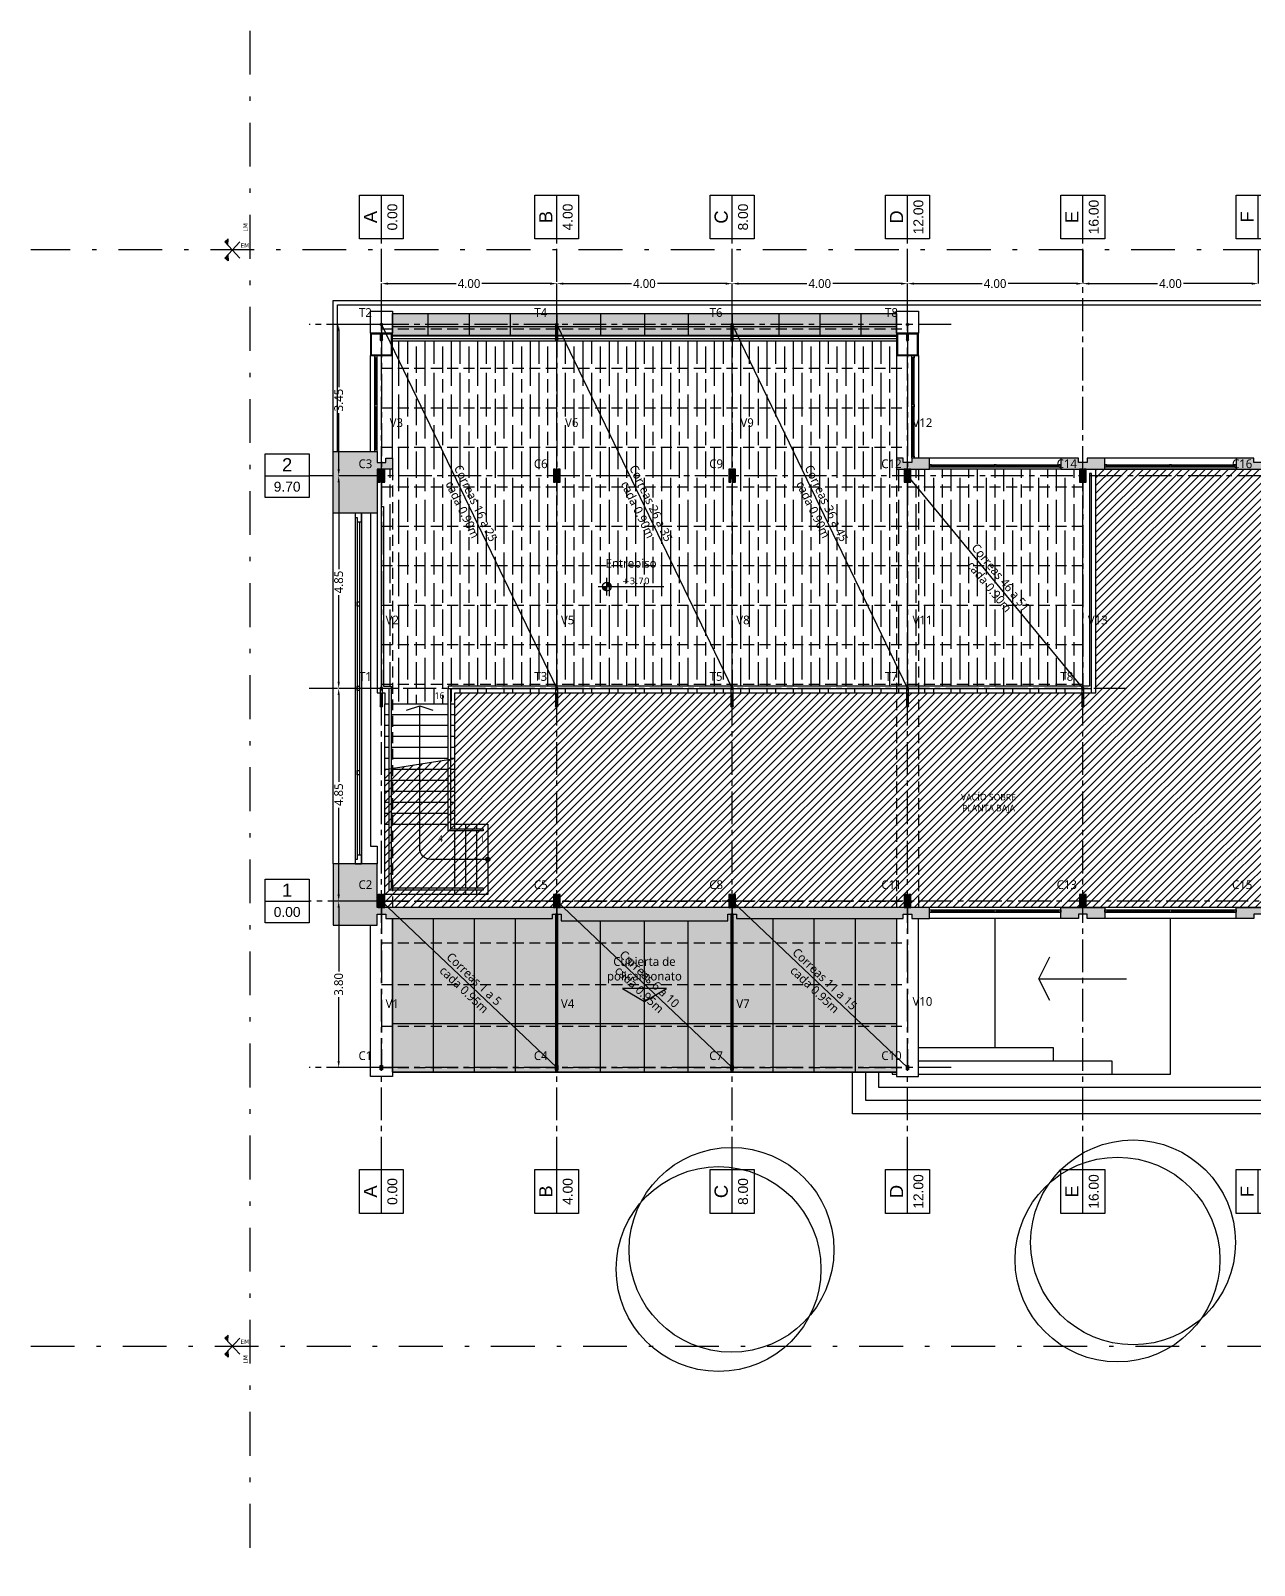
# Model space of a CAD drawing. Header units: inches. Extents: x -5 to 57, y -105 to 48.
# Drawn here: x -5 to 22.91, y -55 to -20 of the extents above; entities that cross this region are included whole.
import ezdxf

# ---------------------------------------------------------------- set-up
doc = ezdxf.new("R2010")
doc.units = ezdxf.units.IN
doc.header["$MEASUREMENT"] = 0
for name, pattern in [('CENTER2', [1.125, 0.75, -0.125, 0.125, -0.125]), ('CONTINUA', [0]), ('DASHDOT', [25.4, 12.7, -6.35, 0, -6.35]), ('DASHDOTX2', [2, 1, -0.5, 0, -0.5]), ('DASHED2', [0.375, 0.25, -0.125]), ('DIVIDEX2', [63.5, 25.4, -12.7, 0, -12.7, 0, -12.7])]:
    doc.linetypes.add(name, pattern=pattern)
doc.layers.get('Defpoints').update_dxf_attribs({"color": 140})
for name, color, linetype in [('AL-aberturas', 2, 'Continuous'), ('AL-Mamp', 3, 'Continuous'), ('AL-Pavimentos', 1, 'Continuous'), ('Al-Proyecciones', 1, 'DASHED2'), ('DIM-Cotas100', 2, 'Continuous'), ('DIM-Estructura', 2, 'Continuous'), ('EJES-Estructura', 3, 'CENTER2'), ('EJES-Terreno', 2, 'DIVIDEX2'), ('ES-Columna', 4, 'CONTINUA'), ('ES-CorreaViga', 240, 'Continuous'), ('ES-Primaria', 3, 'CENTER2'), ('ES-Secundaria', 1, 'DASHED2'), ('ES-Tensor', 4, 'Continuous'), ('HTC-Estructura', 250, 'CONTINUA'), ('HTC-Plantas', 8, 'Continuous'), ('HTC-Vidrios', 254, 'Continuous'), ('TXT-Estructura', 4, 'DASHDOT'), ('TXT-Locales', 1, 'Continuous')]:
    doc.layers.add(name, color=color, linetype=linetype)
doc.layers.add('HTC-Humedo', color=254, linetype='Continuous', lineweight=9)
doc.layers.add('HTC-Mamposterías', color=253, linetype='Continuous', lineweight=9)
doc.styles.add('2.0 RobotoLight', font='Roboto-Light.ttf', dxfattribs={"height": 0.2})
doc.styles.add('ARIAL', font='Roboto-Light.ttf', dxfattribs={"height": 0.03})
doc.styles.get("Standard").update_dxf_attribs({"font": 'arial.ttf'})
doc.dimstyles.new('Estructura', dxfattribs={"dimtxt": 0.2, "dimasz": 0.15, "dimexe": 0, "dimexo": 0, "dimgap": 0.04, "dimtad": 0, "dimrnd": 0.001, "dimzin": 0, "dimdsep": 46, "dimtxsty": '2.0 RobotoLight', "dimcen": 0.09, "dimclre": 8, "dimadec": 0, "dimazin": 0, "dimtfac": 1, "dimtix": 1, "dimtmove": 2, "dimatfit": 3, "dimfxl": 1, "dimtolj": 1, "dimtzin": 0, "dimarcsym": 0})

# ---------------------------------------------------------------- blocks, each defined once
blk = doc.blocks.new('columna')
at = {"layer": 'HTC-Estructura'}
h = blk.add_hatch(color=256, dxfattribs=at)
h.dxf.hatch_style = 1
h.paths.add_polyline_path([(0.1, 0), (0.15, 0), (0.15, 0.3), (0.1, 0.3)])
h.paths.add_polyline_path([(0, 0), (0.05, 0), (0.05, 0.3), (0, 0.3)])
for points in [[(0, 0), (0.05, 0), (0.05, 0.3), (0, 0.3)], [(0.1, 0), (0.15, 0), (0.15, 0.3), (0.1, 0.3)]]:
    blk.add_lwpolyline(points, close=True)
blk = doc.blocks.new('casilleros')
at = {"color": 4, "linetype": 'Continuous', "ltscale": 0.7}
blk.add_line((-0.5, 0), (0.5, 0), dxfattribs=at)
blk.add_lwpolyline([(0.5, -0.5), (-0.5, -0.5), (-0.5, 0.5), (0.5, 0.5)], close=True, dxfattribs=at)
blk = doc.blocks.new('eje')
h = blk.add_hatch(color=256)
h.dxf.hatch_style = 1
h.paths.add_polyline_path([(-277.836, -131.917), (-277.829, -132.058), (-277.762, -131.984)])
h = blk.add_hatch(color=256)
h.dxf.hatch_style = 1
h.paths.add_polyline_path([(-277.762, -132.353), (-277.829, -132.279), (-277.836, -132.42)])
at = {"linetype": 'CONTINUA'}
for points in [[(-277.829, -132.058), (-277.836, -131.917), (-277.762, -131.984), (-278.1, -132.353)], [(-277.829, -132.279), (-277.836, -132.42), (-277.762, -132.353), (-278.1, -131.984)]]:
    blk.add_lwpolyline(points, dxfattribs=at)
blk = doc.blocks.new('VentanalesLateral')
at = {"color": 9, "lineweight": -3}
for p, q in [((0, 0), (3, 0)), ((0, -0.05), (3, -0.05))]:
    blk.add_line(p, q, dxfattribs=at)
at = {"color": 0, "lineweight": -3}
for p, q in [((0.05, -0.025), (1.475, -0.025)), ((1.525, -0.025), (2.95, -0.025))]:
    blk.add_line(p, q, dxfattribs=at)
for points in [[(0, 0), (0.05, 0), (0.05, -0.05), (0, -0.05)], [(2.95, 0), (3, 0), (3, -0.05), (2.95, -0.05)], [(1.475, 0), (1.525, 0), (1.525, -0.05), (1.475, -0.05)]]:
    blk.add_lwpolyline(points, close=True, dxfattribs=at)
blk = doc.blocks.new('Ventana01')
at = {"color": 9, "lineweight": -3}
for p, q in [((-0.05, -2.34), (-0.05, 0)), ((0, -2.34), (0, 0))]:
    blk.add_line(p, q, dxfattribs=at)
at = {"color": 0, "lineweight": -3}
for p, q in [((-0.025, -1.115), (-0.025, -0.05)), ((-0.025, -2.29), (-0.025, -1.165))]:
    blk.add_line(p, q, dxfattribs=at)
for points in [[(-0.05, -0.05), (-0.05, 0), (0, 0), (0, -0.05)], [(-0.05, -1.165), (-0.05, -1.115), (0, -1.115), (0, -1.165)], [(-0.05, -2.34), (-0.05, -2.29), (0, -2.29), (0, -2.34)]]:
    blk.add_lwpolyline(points, close=True, dxfattribs=at)
blk = doc.blocks.new('Ventana02')
at = {"color": 9, "lineweight": -3}
for p, q in [((-0.05, 0), (-0.05, 2.19)), ((0, 0), (0, 2.19))]:
    blk.add_line(p, q, dxfattribs=at)
at = {"color": 0, "lineweight": -3}
for p, q in [((-0.025, 1.075), (-0.025, 2.14)), ((-0.025, 0.05), (-0.025, 1.025))]:
    blk.add_line(p, q, dxfattribs=at)
for points in [[(0, 2.14), (0, 2.19), (-0.05, 2.19), (-0.05, 2.14)], [(0, 1.025), (0, 1.075), (-0.05, 1.075), (-0.05, 1.025)], [(0, 0), (0, 0.05), (-0.05, 0.05), (-0.05, 0)]]:
    blk.add_lwpolyline(points, close=True, dxfattribs=at)
blk = doc.blocks.new('VentanaExtremos')
at = {"layer": 'AL-aberturas', "color": 8}
for p, q in [((-0.15, 8), (-0.15, 0)), ((-0.05, 7.8), (-0.05, 0.2)), ((0, 8), (0, 0))]:
    blk.add_line(p, q, dxfattribs=at)
at = {"layer": 'AL-aberturas', "lineweight": -3}
blk.add_line((-0.1, 7.8), (-0.1, 0.1), dxfattribs=at)
for points in [[(-0.15, 7.9), (-0.1, 7.9), (-0.1, 7.8), (0, 7.8), (0, 8), (-0.15, 8)], [(-0.1, 5.975), (-0.05, 5.975), (-0.05, 5.875), (-0.1, 5.875)], [(-0.1, 4.05), (-0.05, 4.05), (-0.05, 3.95), (-0.1, 3.95)], [(-0.1, 2.125), (-0.05, 2.125), (-0.05, 2.025), (-0.1, 2.025)]]:
    blk.add_lwpolyline(points, close=True, dxfattribs=at)
at = {"layer": 'AL-aberturas'}
blk.add_lwpolyline([(0, 0.2), (-0.1, 0.2), (-0.1, 0.1), (-0.15, 0.1), (-0.15, 0), (0, 0), (0, 0.2)], dxfattribs=at)
blk = doc.blocks.new('NivelPlanta')
at = {"lineweight": -3}
h = blk.add_hatch(color=256, dxfattribs=at)
h.dxf.hatch_style = 1
h.paths.add_polyline_path([(-0.1, 0, 0.414214), (0, -0.1), (0, 0)])
h.paths.add_polyline_path([(0, 0.1), (0, 0), (0.1, 0, 0.414214)])
for p, q in [((-0.2, 0), (1.3, 0)), ((0, -0.2), (0, 0.2))]:
    blk.add_line(p, q, dxfattribs=at)
blk.add_circle((0, 0), 0.1, dxfattribs=at)
blk = doc.blocks.new('*D58')
at = {"layer": 'Defpoints', "color": 0, "lineweight": -3, "transparency": 16777216}
for p in [(3, -26.7), (2.026, -30.15), (3, -30.15)]:
    blk.add_point(p, dxfattribs=at)
at = {"layer": 'DIM-Estructura', "color": 8, "lineweight": -2, "transparency": 16777216}
for p, q in [((3, -26.7), (2.026, -26.7)), ((3, -30.15), (2.026, -30.15))]:
    blk.add_line(p, q, dxfattribs=at)
at = {"layer": 'DIM-Estructura', "color": 0, "lineweight": -2, "transparency": 16777216}
for p, q in [((2.026, -26.85), (2.026, -28.13)), ((2.026, -30), (2.026, -28.72))]:
    blk.add_line(p, q, dxfattribs=at)
at = {"layer": 'DIM-Estructura', "color": 0, "lineweight": -3, "transparency": 16777216}
for points in [[(2.001, -26.85), (2.051, -26.85), (2.026, -26.7)], [(2.001, -30), (2.051, -30), (2.026, -30.15)]]:
    blk.add_solid(points, dxfattribs=at)
at = {"layer": 'DIM-Estructura', "color": 0, "lineweight": -3, "transparency": 16777216, "insert": (2.026, -28.425), "char_height": 0.2, "attachment_point": 5, "rotation": 90, "style": '2.0 RobotoLight'}
blk.add_mtext('\\A1;3.45', dxfattribs=at)
blk = doc.blocks.new('*D59')
at = {"layer": 'Defpoints', "color": 0, "lineweight": -3, "transparency": 16777216}
for p in [(3, -30.15), (2.026, -35), (3, -35)]:
    blk.add_point(p, dxfattribs=at)
at = {"layer": 'DIM-Estructura', "color": 8, "lineweight": -2, "transparency": 16777216}
for p, q in [((3, -30.15), (2.026, -30.15)), ((3, -35), (2.026, -35))]:
    blk.add_line(p, q, dxfattribs=at)
at = {"layer": 'DIM-Estructura', "color": 0, "lineweight": -2, "transparency": 16777216}
for p, q in [((2.026, -30.3), (2.026, -32.278)), ((2.026, -34.85), (2.026, -32.872))]:
    blk.add_line(p, q, dxfattribs=at)
at = {"layer": 'DIM-Estructura', "color": 0, "lineweight": -3, "transparency": 16777216}
for points in [[(2.001, -30.3), (2.051, -30.3), (2.026, -30.15)], [(2.001, -34.85), (2.051, -34.85), (2.026, -35)]]:
    blk.add_solid(points, dxfattribs=at)
at = {"layer": 'DIM-Estructura', "color": 0, "lineweight": -3, "transparency": 16777216, "insert": (2.026, -32.575), "char_height": 0.2, "attachment_point": 5, "rotation": 90, "style": '2.0 RobotoLight'}
blk.add_mtext('\\A1;4.85', dxfattribs=at)
blk = doc.blocks.new('*D60')
at = {"layer": 'Defpoints', "color": 0, "lineweight": -3, "transparency": 16777216}
for p in [(3, -35), (2.026, -39.85), (3, -39.85)]:
    blk.add_point(p, dxfattribs=at)
at = {"layer": 'DIM-Estructura', "color": 8, "lineweight": -2, "transparency": 16777216}
for p, q in [((3, -35), (2.026, -35)), ((3, -39.85), (2.026, -39.85))]:
    blk.add_line(p, q, dxfattribs=at)
at = {"layer": 'DIM-Estructura', "color": 0, "lineweight": -2, "transparency": 16777216}
for p, q in [((2.026, -35.15), (2.026, -37.128)), ((2.026, -39.7), (2.026, -37.722))]:
    blk.add_line(p, q, dxfattribs=at)
at = {"layer": 'DIM-Estructura', "color": 0, "lineweight": -3, "transparency": 16777216}
for points in [[(2.001, -35.15), (2.051, -35.15), (2.026, -35)], [(2.001, -39.7), (2.051, -39.7), (2.026, -39.85)]]:
    blk.add_solid(points, dxfattribs=at)
at = {"layer": 'DIM-Estructura', "color": 0, "lineweight": -3, "transparency": 16777216, "insert": (2.026, -37.425), "char_height": 0.2, "attachment_point": 5, "rotation": 90, "style": '2.0 RobotoLight'}
blk.add_mtext('\\A1;4.85', dxfattribs=at)
blk = doc.blocks.new('*D61')
at = {"layer": 'Defpoints', "color": 0, "lineweight": -3, "transparency": 16777216}
for p in [(3, -39.85), (2.026, -43.65), (3, -43.65)]:
    blk.add_point(p, dxfattribs=at)
at = {"layer": 'DIM-Estructura', "color": 8, "lineweight": -2, "transparency": 16777216}
for p, q in [((3, -39.85), (2.026, -39.85)), ((3, -43.65), (2.026, -43.65))]:
    blk.add_line(p, q, dxfattribs=at)
at = {"layer": 'DIM-Estructura', "color": 0, "lineweight": -2, "transparency": 16777216}
for p, q in [((2.026, -40), (2.026, -41.458)), ((2.026, -43.5), (2.026, -42.042))]:
    blk.add_line(p, q, dxfattribs=at)
at = {"layer": 'DIM-Estructura', "color": 0, "lineweight": -3, "transparency": 16777216}
for points in [[(2.001, -40), (2.051, -40), (2.026, -39.85)], [(2.001, -43.5), (2.051, -43.5), (2.026, -43.65)]]:
    blk.add_solid(points, dxfattribs=at)
at = {"layer": 'DIM-Estructura', "color": 0, "lineweight": -3, "transparency": 16777216, "insert": (2.026, -41.75), "char_height": 0.2, "attachment_point": 5, "rotation": 90, "style": '2.0 RobotoLight'}
blk.add_mtext('\\A1;3.80', dxfattribs=at)
blk = doc.blocks.new('*D62')
at = {"layer": 'Defpoints', "color": 0, "lineweight": -3, "transparency": 16777216}
for p in [(7, -25.769), (3, -26.7), (7, -26.7)]:
    blk.add_point(p, dxfattribs=at)
at = {"layer": 'DIM-Estructura', "color": 8, "lineweight": -2, "transparency": 16777216}
for p, q in [((3, -26.7), (3, -25.769)), ((7, -26.7), (7, -25.769))]:
    blk.add_line(p, q, dxfattribs=at)
at = {"layer": 'DIM-Estructura', "color": 0, "lineweight": -2, "transparency": 16777216}
for p, q in [((3.15, -25.769), (4.705, -25.769)), ((6.85, -25.769), (5.295, -25.769))]:
    blk.add_line(p, q, dxfattribs=at)
at = {"layer": 'DIM-Estructura', "color": 0, "lineweight": -3, "transparency": 16777216}
for points in [[(3.15, -25.744), (3.15, -25.794), (3, -25.769)], [(6.85, -25.744), (6.85, -25.794), (7, -25.769)]]:
    blk.add_solid(points, dxfattribs=at)
at = {"layer": 'DIM-Estructura', "color": 0, "lineweight": -3, "transparency": 16777216, "insert": (5, -25.769), "char_height": 0.2, "attachment_point": 5, "style": '2.0 RobotoLight'}
blk.add_mtext('\\A1;4.00', dxfattribs=at)
blk = doc.blocks.new('*D63')
at = {"layer": 'Defpoints', "color": 0, "lineweight": -3, "transparency": 16777216}
for p in [(11, -25.769), (7, -26.7), (11, -26.7)]:
    blk.add_point(p, dxfattribs=at)
at = {"layer": 'DIM-Estructura', "color": 8, "lineweight": -2, "transparency": 16777216}
for p, q in [((7, -26.7), (7, -25.769)), ((11, -26.7), (11, -25.769))]:
    blk.add_line(p, q, dxfattribs=at)
at = {"layer": 'DIM-Estructura', "color": 0, "lineweight": -2, "transparency": 16777216}
for p, q in [((7.15, -25.769), (8.705, -25.769)), ((10.85, -25.769), (9.295, -25.769))]:
    blk.add_line(p, q, dxfattribs=at)
at = {"layer": 'DIM-Estructura', "color": 0, "lineweight": -3, "transparency": 16777216}
for points in [[(7.15, -25.744), (7.15, -25.794), (7, -25.769)], [(10.85, -25.744), (10.85, -25.794), (11, -25.769)]]:
    blk.add_solid(points, dxfattribs=at)
at = {"layer": 'DIM-Estructura', "color": 0, "lineweight": -3, "transparency": 16777216, "insert": (9, -25.769), "char_height": 0.2, "attachment_point": 5, "style": '2.0 RobotoLight'}
blk.add_mtext('\\A1;4.00', dxfattribs=at)
blk = doc.blocks.new('*D64')
at = {"layer": 'Defpoints', "color": 0, "lineweight": -3, "transparency": 16777216}
for p in [(15, -25.769), (11, -26.7), (15, -26.7)]:
    blk.add_point(p, dxfattribs=at)
at = {"layer": 'DIM-Estructura', "color": 8, "lineweight": -2, "transparency": 16777216}
for p, q in [((11, -26.7), (11, -25.769)), ((15, -26.7), (15, -25.769))]:
    blk.add_line(p, q, dxfattribs=at)
at = {"layer": 'DIM-Estructura', "color": 0, "lineweight": -2, "transparency": 16777216}
for p, q in [((11.15, -25.769), (12.705, -25.769)), ((14.85, -25.769), (13.295, -25.769))]:
    blk.add_line(p, q, dxfattribs=at)
at = {"layer": 'DIM-Estructura', "color": 0, "lineweight": -3, "transparency": 16777216}
for points in [[(11.15, -25.744), (11.15, -25.794), (11, -25.769)], [(14.85, -25.744), (14.85, -25.794), (15, -25.769)]]:
    blk.add_solid(points, dxfattribs=at)
at = {"layer": 'DIM-Estructura', "color": 0, "lineweight": -3, "transparency": 16777216, "insert": (13, -25.769), "char_height": 0.2, "attachment_point": 5, "style": '2.0 RobotoLight'}
blk.add_mtext('\\A1;4.00', dxfattribs=at)
blk = doc.blocks.new('*D65')
at = {"layer": 'Defpoints', "color": 0, "lineweight": -3, "transparency": 16777216}
for p in [(19, -25), (19, -25.769), (15, -26.7)]:
    blk.add_point(p, dxfattribs=at)
at = {"layer": 'DIM-Estructura', "color": 8, "lineweight": -2, "transparency": 16777216}
for p, q in [((19, -25), (19, -25.769)), ((15, -26.7), (15, -25.769))]:
    blk.add_line(p, q, dxfattribs=at)
at = {"layer": 'DIM-Estructura', "color": 0, "lineweight": -2, "transparency": 16777216}
for p, q in [((15.15, -25.769), (16.705, -25.769)), ((18.85, -25.769), (17.295, -25.769))]:
    blk.add_line(p, q, dxfattribs=at)
at = {"layer": 'DIM-Estructura', "color": 0, "lineweight": -3, "transparency": 16777216}
for points in [[(15.15, -25.744), (15.15, -25.794), (15, -25.769)], [(18.85, -25.744), (18.85, -25.794), (19, -25.769)]]:
    blk.add_solid(points, dxfattribs=at)
at = {"layer": 'DIM-Estructura', "color": 0, "lineweight": -3, "transparency": 16777216, "insert": (17, -25.769), "char_height": 0.2, "attachment_point": 5, "style": '2.0 RobotoLight'}
blk.add_mtext('\\A1;4.00', dxfattribs=at)
blk = doc.blocks.new('*D66')
at = {"layer": 'Defpoints', "color": 0, "lineweight": -3, "transparency": 16777216}
for p in [(19, -25), (23, -25), (23, -25.769)]:
    blk.add_point(p, dxfattribs=at)
at = {"layer": 'DIM-Estructura', "color": 8, "lineweight": -2, "transparency": 16777216}
for p, q in [((19, -25), (19, -25.769)), ((23, -25), (23, -25.769))]:
    blk.add_line(p, q, dxfattribs=at)
at = {"layer": 'DIM-Estructura', "color": 0, "lineweight": -2, "transparency": 16777216}
for p, q in [((19.15, -25.769), (20.705, -25.769)), ((22.85, -25.769), (21.295, -25.769))]:
    blk.add_line(p, q, dxfattribs=at)
at = {"layer": 'DIM-Estructura', "color": 0, "lineweight": -3, "transparency": 16777216}
for points in [[(19.15, -25.744), (19.15, -25.794), (19, -25.769)], [(22.85, -25.744), (22.85, -25.794), (23, -25.769)]]:
    blk.add_solid(points, dxfattribs=at)
at = {"layer": 'DIM-Estructura', "color": 0, "lineweight": -3, "transparency": 16777216, "insert": (21, -25.769), "char_height": 0.2, "attachment_point": 5, "style": '2.0 RobotoLight'}
blk.add_mtext('\\A1;4.00', dxfattribs=at)

msp = doc.modelspace()

# ---------------------------------------------------------------- hatches: boundary and pattern name
at = {"layer": 'AL-Pavimentos'}
h = msp.add_hatch(color=256, dxfattribs=at)
h.dxf.hatch_style = 1
edge = h.paths.add_edge_path()
edge.add_arc((5.425, -38.9), 0.05, 0, 360)
at = {"layer": 'Al-Proyecciones', "lineweight": -3}
h = msp.add_hatch(dxfattribs=at)
h.set_pattern_fill('LINE', color=9, angle=45)
h.paths.add_polyline_path([(15.025, -35.1), (15.025, -35.4, -1), (14.975, -35.4), (14.975, -35.1), (11.025, -35.1), (11.025, -35.4, -1), (10.975, -35.4), (10.975, -35.1), (7.025, -35.1), (7.025, -35.4, -1), (6.975, -35.4), (6.975, -35.1), (4.675, -35.1), (4.675, -36.6), (3.075, -36.85), (3.075, -39.7), (2.9, -39.7), (2.9, -40), (27.2, -40), (27.2, -30), (19.3, -30), (19.3, -35.1), (19.025, -35.1), (19.025, -35.4, -1), (18.975, -35.4), (18.975, -35.1)])
h.paths.add_polyline_path([(10.975, -35.4, -1), (11.025, -35.4, -1)], flags=17)
at = {"layer": 'HTC-Humedo', "lineweight": -3}
h = msp.add_hatch(dxfattribs=at)
h.set_pattern_fill('GOST_WOOD', color=256, scale=0.1)
h.set_pattern_definition([(90, (0, 0), (0.6, -4e-17), [1, -0.2]), (90, (0.2, -0.2), (0.6, -4e-17), [0.6, -0.15, 0.3, -0.15]), (90, (0.4, -0.5), (0.6, -4e-17), [1, -0.2])])
h.paths.add_polyline_path([(14.925, -30.3), (14.925, -30), (14.75, -30), (14.75, -29.75), (14.75, -27.41), (14.75, -27.07), (3.25, -27.07), (3.25, -27.41), (3.25, -29.75), (3.25, -30), (3.075, -30), (3.075, -30.3), (3.025, -30.3), (3.025, -30), (2.975, -30), (2.975, -30.3), (2.925, -30.3), (2.925, -30), (2.9, -30), (2.9, -31), (2.9, -35.1), (2.975, -35.1), (2.975, -35.075, -1), (3.025, -35.075), (3.025, -35.1), (3.075, -35.1), (3.075, -35.35), (3.175, -35.35), (3.175, -35), (3, -35), (3, -30.85), (3.05, -30.85), (3.05, -34.95), (3.225, -34.95), (3.225, -35.35), (4.525, -35.35), (4.525, -35), (4.525, -34.95), (19.15, -34.95), (19.15, -30.1), (19.2, -30.1), (19.2, -35), (4.575, -35), (4.575, -35.35), (4.675, -35.35), (4.675, -35.1), (6.975, -35.1), (6.975, -35.075, -1), (7.025, -35.075), (7.025, -35.1), (10.975, -35.1), (10.975, -35.075, -1), (11.025, -35.075), (11.025, -35.1), (14.975, -35.1), (14.975, -35.075, -1), (15.025, -35.075), (15.025, -35.1), (18.975, -35.1), (18.975, -35.075, -1), (19.025, -35.075), (19.025, -35.1), (19.3, -35.1), (19.3, -30), (19.075, -30), (19.075, -30.3), (19.025, -30.3), (19.025, -30), (18.975, -30), (18.975, -30.3), (18.925, -30.3), (18.925, -30), (18.5, -30), (15.5, -30), (15.075, -30), (15.075, -30.3), (15.025, -30.3), (15.025, -30), (14.975, -30), (14.975, -30.3)])
h.paths.add_polyline_path([(11.075, -30.3), (11.025, -30.3), (11.025, -30), (11.075, -30)], flags=16)
h.paths.add_polyline_path([(7.075, -30.3), (7.025, -30.3), (7.025, -30), (7.075, -30)], flags=16)
at = {"layer": 'HTC-Mamposterías', "lineweight": -3}
h = msp.add_hatch(color=256, dxfattribs=at)
h.dxf.hatch_style = 1
h.paths.add_polyline_path([(15.5, -30), (15.5, -29.75), (15.1, -29.75), (15.1, -29.85), (14.9, -29.85), (14.9, -29.75), (14.75, -29.75), (14.75, -30)])
h.paths.add_polyline_path([(19.5, -30), (19.5, -29.75), (19.1, -29.75), (19.1, -29.85), (18.9, -29.85), (18.9, -29.75), (18.5, -29.75), (18.5, -30)])
h.paths.add_polyline_path([(23.5, -30), (23.5, -29.75), (23.1, -29.75), (23.1, -29.85), (22.9, -29.85), (22.9, -29.75), (22.5, -29.75), (22.5, -30)])
h.paths.add_polyline_path([(28.2, -29.6), (27.2, -29.6), (27.2, -29.85), (26.9, -29.85), (26.9, -29.75), (26.5, -29.75), (26.5, -30), (27.2, -30), (27.2, -31), (28.2, -31)])
h.paths.add_polyline_path([(2.9, -29.85), (3.1, -29.85), (3.1, -29.75), (3.25, -29.75), (3.25, -30), (2.9, -30), (2.9, -31), (1.9, -31), (1.9, -29.6), (2.9, -29.6)])
h.paths.add_polyline_path([(15.5, -40.25), (15.5, -40), (2.9, -40), (2.9, -39), (1.9, -39), (1.9, -40.4), (2.9, -40.4), (2.9, -40.15), (3.1, -40.15), (3.1, -40.25), (6.9, -40.25), (6.9, -40.15), (7.1, -40.15), (7.1, -40.3), (10.9, -40.3), (10.9, -40.15), (11.1, -40.15), (11.1, -40.25), (14.9, -40.25), (14.9, -40.15), (15.1, -40.15), (15.1, -40.25)])
h.paths.add_polyline_path([(19.5, -40), (19.5, -40.25), (19.1, -40.25), (19.1, -40.15), (18.9, -40.15), (18.9, -40.25), (18.5, -40.25), (18.5, -40)])
h.paths.add_polyline_path([(23.5, -40), (23.5, -40.25), (23.1, -40.25), (23.1, -40.15), (22.9, -40.15), (22.9, -40.25), (22.5, -40.25), (22.5, -40)])
h.paths.add_polyline_path([(28.2, -40.4), (27.2, -40.4), (27.2, -40.15), (26.9, -40.15), (26.9, -40.25), (26.5, -40.25), (26.5, -40), (27.2, -40), (27.2, -39), (28.2, -39)])
at = {"layer": 'HTC-Plantas', "lineweight": -3}
h = msp.add_hatch(color=256, dxfattribs=at)
h.dxf.hatch_style = 1
h.paths.add_polyline_path([(9, -42.143), (9.5, -41.843), (8.5, -41.843)])
at = {"layer": 'HTC-Vidrios', "lineweight": -3}
h = msp.add_hatch(color=256, dxfattribs=at)
h.dxf.hatch_style = 1
h.paths.add_polyline_path([(3.25, -26.45), (14.75, -26.45), (14.75, -26.95), (3.25, -26.95)])
h = msp.add_hatch(color=256, dxfattribs=at)
h.dxf.hatch_style = 1
h.paths.add_polyline_path([(3.25, -40.25), (6.9, -40.25), (6.9, -40.15), (7.1, -40.15), (7.1, -40.3), (10.9, -40.3), (10.9, -40.15), (11.1, -40.15), (11.1, -40.25), (14.75, -40.25), (14.75, -43.75), (3.25, -43.75)])

# ---------------------------------------------------------------- linework, layer by layer
at = {"layer": 'AL-aberturas'}
for points in [[(2.75, -27.41), (3.25, -27.41), (3.25, -26.9), (2.75, -26.9)], [(2.77, -27.39), (3.23, -27.39), (3.23, -26.92), (2.77, -26.92)], [(14.75, -27.41), (15.25, -27.41), (15.25, -26.9), (14.75, -26.9)], [(14.77, -27.39), (15.23, -27.39), (15.23, -26.92), (14.77, -26.92)], [(7, -26.95), (11, -26.95), (11, -26.97), (7, -26.97)]]:
    msp.add_lwpolyline(points, close=True, dxfattribs=at)
for points in [[(3.25, -26.95), (7, -26.95), (7, -26.97), (3.25, -26.97)], [(14.75, -26.95), (11, -26.95), (11, -26.97), (14.75, -26.97)]]:
    msp.add_lwpolyline(points, dxfattribs=at)
at = {"layer": 'AL-Mamp', "color": 2}
for p, q in [((18.5, -29.75), (15.5, -29.75)), ((18.5, -30), (15.5, -30)), ((22.5, -29.75), (19.5, -29.75)), ((22.5, -30), (19.5, -30)), ((1.9, -39), (1.9, -31)), ((18.5, -40), (15.5, -40)), ((22.5, -40), (19.5, -40)), ((18.5, -40.25), (15.5, -40.25)), ((22.5, -40.25), (19.5, -40.25))]:
    msp.add_line(p, q, dxfattribs=at)
at = {"layer": 'AL-Mamp', "color": 1, "lineweight": -3}
for points in [[(2.75, -26.9), (2.75, -26.4), (3.25, -26.4), (3.25, -26.9)], [(14.75, -26.9), (14.75, -26.4), (15.25, -26.4), (15.25, -26.9)]]:
    msp.add_lwpolyline(points, dxfattribs=at)
at = {"layer": 'AL-Mamp'}
for points in [[(2.9, -29.85), (3.1, -29.85), (3.1, -29.75), (3.25, -29.75), (3.25, -30), (2.9, -30), (2.9, -31), (1.9, -31), (1.9, -29.6), (2.9, -29.6)], [(15.5, -40.25), (15.5, -40), (2.9, -40), (2.9, -39), (1.9, -39), (1.9, -40.4), (2.9, -40.4), (2.9, -40.15), (3.1, -40.15), (3.1, -40.25), (6.9, -40.25), (6.9, -40.15), (7.1, -40.15), (7.1, -40.3), (10.9, -40.3), (10.9, -40.15), (11.1, -40.15), (11.1, -40.25), (14.9, -40.25), (14.9, -40.15), (15.1, -40.15), (15.1, -40.25)]]:
    msp.add_lwpolyline(points, close=True, dxfattribs=at)
for points in [[(15.5, -30), (15.5, -29.75), (15.1, -29.75), (15.1, -29.85), (14.9, -29.85), (14.9, -29.75), (14.75, -29.75), (14.75, -30), (15.5, -30)], [(19.5, -30), (19.5, -29.75), (19.1, -29.75), (19.1, -29.85), (18.9, -29.85), (18.9, -29.75), (18.5, -29.75), (18.5, -30), (19.5, -30)], [(23.5, -30), (23.5, -29.75), (23.1, -29.75), (23.1, -29.85), (22.9, -29.85), (22.9, -29.75), (22.5, -29.75), (22.5, -30), (23.5, -30)], [(19.5, -40), (19.5, -40.25), (19.1, -40.25), (19.1, -40.15), (18.9, -40.15), (18.9, -40.25), (18.5, -40.25), (18.5, -40), (19.5, -40)], [(23.5, -40), (23.5, -40.25), (23.1, -40.25), (23.1, -40.15), (22.9, -40.15), (22.9, -40.25), (22.5, -40.25), (22.5, -40), (23.5, -40)]]:
    msp.add_lwpolyline(points, dxfattribs=at)
at = {"layer": 'AL-Mamp', "color": 2}
msp.add_lwpolyline([(2.75, -31), (2.75, -38.6), (2.9, -38.6), (2.9, -39)], dxfattribs=at)
at = {"layer": 'AL-Pavimentos'}
for p, q in [((4.063, -26.45), (4.063, -26.95)), ((5, -26.45), (5, -26.95)), ((5.938, -26.45), (5.938, -26.95)), ((7, -26.45), (7, -26.95)), ((8, -26.45), (8, -26.95)), ((9, -26.45), (9, -26.95)), ((10, -26.45), (10, -26.95)), ((11, -26.45), (11, -26.95)), ((12.063, -26.45), (12.063, -26.95)), ((13, -26.45), (13, -26.95)), ((13.938, -26.45), (13.938, -26.95)), ((3.25, -27.02), (14.75, -27.02)), ((3.25, -27.07), (14.75, -27.07)), ((3.25, -29.75), (3.25, -27.41)), ((14.75, -27.41), (14.75, -29.75)), ((3.075, -38.1), (3.075, -35.35)), ((4.675, -38.2), (4.675, -35.35)), ((3.175, -35.6), (3.075, -35.6)), ((4.525, -35.6), (3.225, -35.6)), ((4.675, -35.6), (4.575, -35.6)), ((3.175, -35.85), (3.075, -35.85)), ((4.525, -35.85), (3.225, -35.85)), ((4.675, -35.85), (4.575, -35.85)), ((3.175, -36.1), (3.075, -36.1)), ((3.175, -36.35), (3.075, -36.35)), ((4.525, -36.1), (3.225, -36.1)), ((4.525, -36.35), (3.225, -36.35)), ((4.675, -36.1), (4.575, -36.1)), ((4.675, -36.35), (4.575, -36.35)), ((3.175, -36.6), (3.075, -36.6)), ((4.525, -36.6), (3.225, -36.6)), ((4.675, -36.6), (4.575, -36.6)), ((3.175, -36.85), (3.075, -36.85)), ((3.175, -37.1), (3.075, -37.1)), ((4.525, -36.85), (3.225, -36.85)), ((4.525, -37.1), (3.225, -37.1)), ((4.675, -36.85), (4.575, -36.85)), ((4.675, -37.1), (4.575, -37.1)), ((3.175, -37.35), (3.075, -37.35)), ((4.525, -37.35), (3.225, -37.35)), ((4.675, -37.35), (4.575, -37.35)), ((3.175, -37.6), (3.075, -37.6)), ((4.525, -37.6), (3.225, -37.6)), ((4.675, -37.6), (4.575, -37.6)), ((3.175, -37.85), (3.075, -37.85)), ((4.525, -37.85), (3.225, -37.85)), ((4.675, -37.85), (4.575, -37.85)), ((4.925, -38.2), (4.925, -38.1)), ((5.175, -38.2), (5.175, -38.1)), ((4.675, -39.55), (4.675, -38.25)), ((4.925, -39.55), (4.925, -38.25)), ((5.175, -39.55), (5.175, -38.25)), ((4.675, -39.7), (4.675, -39.6)), ((4.925, -39.7), (4.925, -39.6)), ((5.175, -39.7), (5.175, -39.6))]:
    msp.add_line(p, q, dxfattribs=at)
at = {"layer": 'AL-Pavimentos', "lineweight": -3}
for p, q in [((4.188, -43.75), (4.188, -40.25)), ((5.125, -43.75), (5.125, -40.25)), ((6.063, -43.75), (6.063, -40.25)), ((7, -43.75), (7, -40.15)), ((11, -43.75), (11, -40.15)), ((11.938, -43.75), (11.938, -40.25)), ((12.875, -43.75), (12.875, -40.25)), ((13.812, -43.75), (13.812, -40.25)), ((8, -43.75), (8, -40.3)), ((9, -43.75), (9, -40.3)), ((10, -43.75), (10, -40.3))]:
    msp.add_line(p, q, dxfattribs=at)
at = {"layer": 'AL-Pavimentos', "color": 9}
for p, q in [((17, -43.2), (17, -40.25)), ((21, -43.8), (21, -40.25)), ((18, -41.621), (20, -41.621)), ((17, -43.2), (15.25, -43.2))]:
    msp.add_line(p, q, dxfattribs=at)
at = {"layer": 'AL-Pavimentos', "color": 8, "lineweight": -3}
for p, q in [((3.25, -42.643), (6.975, -42.643)), ((7.025, -42.643), (10.975, -42.643)), ((11.025, -42.643), (14.75, -42.643))]:
    msp.add_line(p, q, dxfattribs=at)
at = {"layer": 'AL-Pavimentos', "color": 2}
msp.add_line((3.25, -43.75), (14.75, -43.75), dxfattribs=at)
at = {"layer": 'AL-Pavimentos', "color": 9}
for points in [[(1.9, -29.6), (1.9, -26.15), (30.3, -26.15), (30.3, -40.4)], [(2, -29.6), (2, -26.25), (30.2, -26.25), (30.2, -40.4)], [(27.2, -40.4), (35, -40.4), (35, -44.7), (13.75, -44.7), (13.75, -44.7), (13.75, -43.757)], [(18.25, -42.121), (18, -41.621), (18.25, -41.121)], [(19.667, -43.8), (19.667, -43.5), (18.333, -43.5), (18.333, -43.2), (17, -43.2)], [(18.333, -43.5), (15.25, -43.5)], [(24.333, -44.4), (14.05, -44.4), (14.05, -43.757)], [(25.667, -44.7), (25.667, -44.4), (24.333, -44.4), (24.333, -44.1), (14.35, -44.1), (14.35, -43.757)], [(14.65, -43.757), (14.65, -43.8), (14.75, -43.8)], [(15.25, -43.8), (21, -43.8)]]:
    msp.add_lwpolyline(points, dxfattribs=at)
at = {"layer": 'AL-Pavimentos'}
for points in [[(3.25, -26.45), (7, -26.45)], [(7, -26.45), (11, -26.45)], [(11, -26.45), (14.75, -26.45)], [(2.75, -29.6), (2.75, -27.41)], [(15.25, -27.41), (15.25, -29.75)], [(19.025, -35.1), (19.3, -35.1), (19.3, -30)], [(2.9, -31), (2.9, -35.1), (2.975, -35.1)], [(3.225, -35), (3, -35), (3, -30.85), (3.05, -30.85), (3.05, -34.95), (3.225, -34.95)], [(3.225, -34.95), (3.225, -39.55), (5.325, -39.55), (5.325, -39.6), (3.175, -39.6), (3.175, -35)], [(3.025, -35.1), (3.075, -35.1), (3.075, -35.35), (3.175, -35.35)], [(3.225, -35.35), (4.525, -35.35)], [(4.575, -35), (4.575, -38.2), (5.325, -38.2), (5.325, -38.25), (4.525, -38.25), (4.525, -35)], [(4.575, -35.35), (4.675, -35.35), (4.675, -35.1), (18.975, -35.1)], [(3.575, -35.5), (3.875, -35.4), (4.175, -35.5)], [(4.575, -38.1), (5.425, -38.1), (5.425, -39.7), (3.075, -39.7), (3.075, -38.1), (3.175, -38.1)], [(3.225, -38.1), (4.525, -38.1)]]:
    msp.add_lwpolyline(points, dxfattribs=at)
at = {"layer": 'AL-Pavimentos', "color": 8}
for points in [[(3.25, -26.75), (6.975, -26.75)], [(7.025, -26.75), (10.975, -26.75)], [(11.025, -26.75), (14.75, -26.75)]]:
    msp.add_lwpolyline(points, dxfattribs=at)
at = {"layer": 'AL-Pavimentos'}
msp.add_lwpolyline([(19.15, -30.1), (19.15, -34.95), (4.525, -34.95), (4.525, -35), (19.2, -35), (19.2, -30.1)], close=True, dxfattribs=at)
msp.add_lwpolyline([(5.425, -38.9), (4.125, -38.9, -0.414214), (3.875, -38.65), (3.875, -35.4)], format="xyb", dxfattribs=at)
at = {"layer": 'AL-Pavimentos', "color": 2}
for points in [[(3.25, -40.25), (3.25, -43.85), (2.75, -43.85), (2.75, -40.4)], [(14.75, -40.25), (14.75, -43.85), (15.25, -43.85), (15.25, -40.25)]]:
    msp.add_lwpolyline(points, dxfattribs=at)
at = {"layer": 'AL-Pavimentos', "lineweight": -3}
msp.add_lwpolyline([(9, -42.143), (9.5, -41.843), (8.5, -41.843)], close=True, dxfattribs=at)
at = {"layer": 'AL-Pavimentos'}
msp.add_circle((5.425, -38.9), 0.05, dxfattribs=at)
at = {"layer": 'AL-Pavimentos', "color": 9}
for centre in [(10.986, -47.805), (20.146, -47.635), (19.792, -48.027), (10.692, -48.244)]:
    msp.add_circle(centre, 2.336, dxfattribs=at)
at = {"layer": 'Al-Proyecciones', "color": 8, "linetype": 'DASHED2'}
for p, q in [((3.25, -30), (3.25, -40)), ((14.75, -30), (14.75, -40)), ((15.25, -30), (15.25, -40)), ((2.75, -42.813), (2.75, -40.4))]:
    msp.add_line(p, q, dxfattribs=at)
at = {"layer": 'Defpoints', "lineweight": -3}
msp.add_lwpolyline([(3.25, -26.45), (14.75, -26.45), (14.75, -26.95), (3.25, -26.95)], close=True, dxfattribs=at)
for points in [[(4.675, -35.1), (19.3, -35.1), (19.3, -30), (27.2, -30), (27.2, -40), (2.9, -40), (2.9, -39.7), (3.075, -39.7), (3.075, -36.85), (4.675, -36.6), (4.675, -35.1)], [(3.25, -40.25), (6.9, -40.25), (6.9, -40.15), (7.1, -40.15), (7.1, -40.3), (10.9, -40.3), (10.9, -40.15), (11.1, -40.15), (11.1, -40.25), (14.75, -40.25), (14.75, -43.75), (3.25, -43.75), (3.25, -40.25)]]:
    msp.add_lwpolyline(points, dxfattribs=at)
at = {"layer": 'EJES-Estructura'}
for p, q in [((3, -45.975), (3, -24.75)), ((7, -45.975), (7, -24.75)), ((11, -45.975), (11, -24.75)), ((15, -45.975), (15, -24.75)), ((19, -45.975), (19, -24.75)), ((16, -26.7), (1.35, -26.7)), ((31.15, -30.15), (1.35, -30.15)), ((20, -35), (1.35, -35)), ((30.65, -39.85), (1.35, -39.85)), ((16, -43.65), (1.35, -43.65))]:
    msp.add_line(p, q, dxfattribs=at)
at = {"layer": 'EJES-Terreno', "linetype": 'DASHDOTX2'}
for p, q in [((0, -20), (0, -55)), ((40, -25), (-5, -25)), ((-5, -50), (40, -50))]:
    msp.add_line(p, q, dxfattribs=at)
at = {"layer": 'ES-CorreaViga', "color": 8, "lineweight": -3}
for points in [[(7.025, -43.75), (7.025, -40.15), (6.975, -40.15), (6.975, -43.75)], [(11.025, -43.75), (11.025, -40.15), (10.975, -40.15), (10.975, -43.75)]]:
    msp.add_lwpolyline(points, dxfattribs=at)
at = {"layer": 'ES-Primaria', "lineweight": -3}
for p, q in [((3, -26.7), (3, -35)), ((7, -26.7), (7, -35)), ((11, -26.7), (11, -35)), ((15, -26.7), (15, -35)), ((19, -30.15), (19, -35)), ((3, -39.85), (3, -43.599)), ((7, -39.85), (7, -43.599)), ((11, -39.85), (11, -43.599)), ((15, -39.85), (15, -43.599))]:
    msp.add_line(p, q, dxfattribs=at)
for points in [[(2.975, -43.599), (3.025, -43.599), (3.025, -43.701), (2.975, -43.701)], [(6.975, -43.599), (7.025, -43.599), (7.025, -43.701), (6.975, -43.701)], [(10.975, -43.599), (11.025, -43.599), (11.025, -43.701), (10.975, -43.701)], [(14.975, -43.599), (15.025, -43.599), (15.025, -43.701), (14.975, -43.701)]]:
    msp.add_lwpolyline(points, close=True, dxfattribs=at)
for centre in [(3, -26.7), (7, -26.7), (11, -26.7), (15, -26.7), (3, -35), (7, -35), (11, -35), (15, -35), (19, -35)]:
    msp.add_circle(centre, 0.025, dxfattribs=at)
at = {"layer": 'ES-Secundaria', "color": 8, "linetype": 'Continuous', "lineweight": -3}
for p, q in [((3, -26.7), (7, -35)), ((7, -26.7), (11, -35)), ((11, -26.7), (15, -35)), ((15, -30.15), (19, -35)), ((3, -39.85), (7, -43.65)), ((7, -39.85), (11, -43.65)), ((11, -39.85), (15, -43.65))]:
    msp.add_line(p, q, dxfattribs=at)
at = {"layer": 'ES-Secundaria', "lineweight": -3}
for p, q in [((3, -26.8), (15, -26.8)), ((3, -27.7), (15, -27.7)), ((3, -28.6), (15, -28.6)), ((3, -29.5), (15, -29.5)), ((3, -30.4), (19, -30.4)), ((3, -31.3), (19, -31.3)), ((3, -32.2), (19, -32.2)), ((3, -33.1), (19, -33.1)), ((3, -34), (19, -34)), ((3, -34.9), (19, -34.9)), ((3, -39.85), (15, -39.85)), ((3, -40.8), (15, -40.8)), ((3, -41.75), (15, -41.75)), ((3, -42.7), (15, -42.7)), ((3, -43.65), (15, -43.65))]:
    msp.add_line(p, q, dxfattribs=at)
at = {"layer": 'ES-Tensor', "color": 1, "lineweight": -3}
for points in [[(2.975, -26.92), (2.975, -27.05)], [(3.025, -27.05), (3.025, -26.92)]]:
    msp.add_lwpolyline(points, dxfattribs=at)
at = {"layer": 'ES-Tensor', "color": 8, "lineweight": -3}
for points in [[(7.025, -26.95), (7.025, -26.7, 1), (6.975, -26.7), (6.975, -26.95)], [(11.025, -26.95), (11.025, -26.7, 1), (10.975, -26.7), (10.975, -26.95)]]:
    msp.add_lwpolyline(points, format="xyb", dxfattribs=at)
for points in [[(14.975, -26.92), (14.975, -27.05)], [(15.025, -27.05), (15.025, -26.92)], [(6.975, -26.97), (6.975, -27.05)], [(7.025, -27.05), (7.025, -26.97)], [(10.975, -26.97), (10.975, -27.05)], [(11.025, -27.05), (11.025, -26.97)]]:
    msp.add_lwpolyline(points, dxfattribs=at)
at = {"layer": 'ES-Tensor', "color": 1}
for points in [[(3.025, -35.4), (3.025, -35, 1), (2.975, -35), (2.975, -35.4)], [(7.025, -35.4), (7.025, -35, 1), (6.975, -35), (6.975, -35.4)], [(11.025, -35.4), (11.025, -35, 1), (10.975, -35), (10.975, -35.4)], [(15.025, -35.4), (15.025, -35, 1), (14.975, -35), (14.975, -35.4)], [(19.025, -35.4), (19.025, -35, 1), (18.975, -35), (18.975, -35.4)]]:
    msp.add_lwpolyline(points, format="xyb", dxfattribs=at)
at = {"layer": 'ES-Tensor', "lineweight": -3}
for centre in [(3, -27.05), (7, -27.05), (11, -27.05), (15, -27.05), (3, -35.4), (7, -35.4), (11, -35.4), (15, -35.4), (19, -35.4)]:
    msp.add_circle(centre, 0.025, dxfattribs=at)

# ---------------------------------------------------------------- block references
at = {"lineweight": -3}
msp.add_blockref('VentanaExtremos', (2.55, -39), dxfattribs=at)
at = {"layer": 'AL-aberturas', "lineweight": -3}
for name, p in [('Ventana02', (2.9, -29.6)), ('Ventana01', (15.15, -27.41)), ('VentanalesLateral', (15.5, -40.05)), ('VentanalesLateral', (19.5, -40.05))]:
    msp.add_blockref(name, p, dxfattribs=at)
at = {"layer": 'AL-aberturas', "lineweight": -3, "xscale": -1, "rotation": 180}
for p in [(15.5, -29.95), (19.5, -29.95)]:
    msp.add_blockref('VentanalesLateral', p, dxfattribs=at)
at = {"layer": 'DIM-Cotas100', "lineweight": -3}
msp.add_blockref('NivelPlanta', (8.145, -32.679), dxfattribs=at)
at = {"layer": 'EJES-Terreno', "linetype": 'CONTINUA', "xscale": -1}
for p in [(-278.331, 107.168), (-278.331, 107.168), (-278.331, 82.168)]:
    msp.add_blockref('eje', p, dxfattribs=at)
at = {"layer": 'ES-Columna', "rotation": 180}
for p in [(3.075, -30), (7.075, -30), (11.075, -30), (15.075, -30), (19.075, -30), (3.075, -39.7), (7.075, -39.7), (11.075, -39.7), (15.075, -39.7), (19.075, -39.7)]:
    msp.add_blockref('columna', p, dxfattribs=at)
at = {"layer": 'TXT-Estructura'}
for p, rotation in [((3, -24.25), 89.99999999999999), ((7, -24.25), 89.99999999999999), ((11, -24.25), 89.99999999999999), ((15, -24.25), 89.99999999999999), ((19, -24.25), 90.00000000000365), ((23, -24.25), 89.99999999999999), ((3, -46.475), 89.99999999999999), ((7, -46.475), 89.99999999999999), ((11, -46.475), 89.99999999999999), ((15, -46.475), 89.99999999999999), ((19, -46.475), 90.00000000000365), ((23, -46.475), 89.99999999999999)]:
    msp.add_blockref('casilleros', p, dxfattribs=dict(at, rotation=rotation))
for p in [(0.85, -30.15), (0.85, -39.85)]:
    msp.add_blockref('casilleros', p, dxfattribs=at)

# ---------------------------------------------------------------- texts
at = {"layer": 'AL-Pavimentos', "char_height": 0.15, "attachment_point": 5, "style": 'ARIAL'}
for s, insert in [('\\pxqc;4', (4.35, -38.425)), ('\\pxqc;1', (5.3, -38.425))]:
    msp.add_mtext_dynamic_manual_height_columns(s, width=0.25, gutter_width=1250, heights=[0], dxfattribs=dict(at, insert=insert))
at = {"layer": 'Al-Proyecciones', "linetype": 'DASHED2', "insert": (4.327, -35.165), "char_height": 0.15, "attachment_point": 5, "style": 'ARIAL'}
msp.add_mtext_dynamic_manual_height_columns('\\pxqc;16', width=0.25, gutter_width=1250, heights=[0], dxfattribs=at)
at = {"layer": 'DIM-Cotas100', "lineweight": -3, "insert": (8.804, -32.473), "char_height": 0.2, "attachment_point": 2}
msp.add_mtext_dynamic_manual_height_columns('{\\fVerdana|b0|i0|c0|p34;\\H0.75x;+3.70}', width=1.11797, gutter_width=12.5, heights=[0], dxfattribs=at)
at = {"layer": 'EJES-Terreno', "linetype": 'CONTINUA', "char_height": 0.1, "attachment_point": 8, "rotation": 90}
for insert in [(-0.05, -24.453), (-0.05, -50.269)]:
    msp.add_mtext_dynamic_manual_height_columns('\\pxql;{\\fVerdana|b0|i0|c0|p34;LM}', width=0.26214, gutter_width=12.5, heights=[0], dxfattribs=dict(at, insert=insert))
at = {"layer": 'EJES-Terreno', "linetype": 'CONTINUA', "char_height": 0.1, "attachment_point": 8}
for insert in [(-0.085, -24.95), (-0.085, -24.95), (-0.085, -49.95)]:
    msp.add_mtext_dynamic_manual_height_columns('\\pxql;{\\fVerdana|b0|i0|c0|p34;EM}', width=0.26214, gutter_width=12.5, heights=[0], dxfattribs=dict(at, insert=insert))
at = {"layer": 'ES-Primaria', "lineweight": -3, "char_height": 0.2, "attachment_point": 5, "style": '2.0 RobotoLight'}
for s, insert in [('T2', (2.635, -26.428)), ('T4', (6.635, -26.428)), ('T6', (10.635, -26.428)), ('T8', (14.635, -26.428)), ('V3', (3.342, -28.941)), ('V6', (7.342, -28.941)), ('V9', (11.342, -28.941)), ('V12', (15.342, -28.941)), ('C3', (2.635, -29.878)), ('C6', (6.635, -29.878)), ('C9', (10.635, -29.878)), ('C12', (14.635, -29.878)), ('C14', (18.635, -29.878)), ('C16', (22.635, -29.878)), ('V2', (3.248, -33.441)), ('V5', (7.248, -33.441)), ('V8', (11.248, -33.441)), ('V11', (15.342, -33.441)), ('V13', (19.342, -33.441)), ('T1', (2.635, -34.728)), ('T3', (6.635, -34.728)), ('T5', (10.635, -34.728)), ('T7', (14.635, -34.728)), ('T8', (18.635, -34.728)), ('C2', (2.635, -39.478)), ('C5', (6.635, -39.478)), ('C8', (10.635, -39.478)), ('C11', (14.635, -39.478)), ('C13', (18.635, -39.478)), ('C15', (22.635, -39.478)), ('V1', (3.248, -42.191)), ('V4', (7.248, -42.191)), ('V7', (11.248, -42.191)), ('V10', (15.342, -42.141)), ('C1', (2.635, -43.378)), ('C4', (6.635, -43.378)), ('C7', (10.635, -43.378)), ('C10', (14.635, -43.378))]:
    msp.add_mtext_dynamic_manual_height_columns(s, width=2.47492, gutter_width=1, heights=[0.612], dxfattribs=dict(at, insert=insert))
at = {"layer": 'ES-Secundaria', "lineweight": -3, "char_height": 0.2, "attachment_point": 5, "style": '2.0 RobotoLight'}
for s, insert, rotation in [('Correas 16 a 25\\Pcada 0.90m', (5, -30.85), 295.7307), ('Correas 26 a 35\\Pcada 0.90m', (9, -30.85), 295.7307), ('Correas 36 a 45\\Pcada 0.90m', (13, -30.85), 295.7307), ('Correas 46 a 51 cada 0.90m', (17, -32.575), 309.5138), ('Correas 11 a 15\\Pcada 0.95m', (13, -41.75), 316.4688), ('Correas 1 a 5\\Pcada 0.95m', (5, -41.75), 316.4688), ('Correas 6 a 10\\Pcada 0.95m', (9, -41.75), 316.4688)]:
    msp.add_mtext_dynamic_manual_height_columns(s, width=2.47492, gutter_width=1, heights=[0.612], dxfattribs=dict(at, insert=insert, rotation=rotation))
at = {"layer": 'TXT-Estructura', "ltscale": 0.7, "attachment_point": 1, "rotation": 90}
for s, insert, char_height in [('\\pxqc;A', (2.6, -24.75), 0.3), ('\\pxqc;0.00', (3.137, -24.75), 0.225), ('\\pxqc;B', (6.6, -24.75), 0.3), ('\\pxqc;4.00', (7.137, -24.75), 0.225), ('\\pxqc;C', (10.6, -24.75), 0.3), ('\\pxqc;8.00', (11.137, -24.75), 0.225), ('\\pxqc;D', (14.6, -24.75), 0.3), ('\\pxqc;12.00', (15.137, -24.75), 0.225), ('\\pxqc;E', (18.6, -24.75), 0.3), ('\\pxqc;16.00', (19.137, -24.75), 0.225), ('\\pxqc;F', (22.6, -24.75), 0.3), ('\\pxqc;0.00', (3.137, -46.975), 0.225), ('\\pxqc;4.00', (7.137, -46.975), 0.225), ('\\pxqc;8.00', (11.137, -46.975), 0.225), ('\\pxqc;12.00', (15.137, -46.975), 0.225), ('\\pxqc;16.00', (19.137, -46.975), 0.225), ('\\pxqc;A', (2.6, -46.975), 0.3), ('\\pxqc;B', (6.6, -46.975), 0.3), ('\\pxqc;C', (10.6, -46.975), 0.3), ('\\pxqc;D', (14.6, -46.975), 0.3), ('\\pxqc;E', (18.6, -46.975), 0.3), ('\\pxqc;F', (22.6, -46.975), 0.3)]:
    msp.add_mtext_dynamic_manual_height_columns(s, width=1, gutter_width=12.5, heights=[0], dxfattribs=dict(at, insert=insert, char_height=char_height))
at = {"layer": 'TXT-Estructura', "ltscale": 0.7, "attachment_point": 1}
for s, insert, char_height in [('\\pxqc;2', (0.35, -29.75), 0.3), ('\\pxqc;9.70', (0.35, -30.287), 0.225), ('\\pxqc;1', (0.35, -39.45), 0.3), ('\\pxqc;0.00', (0.35, -39.987), 0.225)]:
    msp.add_mtext_dynamic_manual_height_columns(s, width=1, gutter_width=12.5, heights=[0], dxfattribs=dict(at, insert=insert, char_height=char_height))
at = {"layer": 'TXT-Locales', "lineweight": -3, "char_height": 0.2, "attachment_point": 5, "style": '2.0 RobotoLight'}
for s, width, heights, insert in [('Entrepiso', 2.32068, [0], (8.695, -32.179)), ('Cubierta de policarbonato', 2.47492, [0.612], (9, -41.429))]:
    msp.add_mtext_dynamic_manual_height_columns(s, width=width, gutter_width=1, heights=heights, dxfattribs=dict(at, insert=insert))
at = {"layer": 'TXT-Locales', "insert": (16.849, -37.625), "char_height": 0.15, "attachment_point": 5, "style": 'ARIAL'}
msp.add_mtext_dynamic_manual_height_columns('VACÍO SOBRE PLANTA BAJA', width=1.82802, gutter_width=1250, heights=[0], dxfattribs=at)

# ---------------------------------------------------------------- dimensions: what is measured, and where the dimension line sits
at = {"layer": 'DIM-Estructura', "lineweight": -3}
for base, p1, p2, picture, middle in [((19, -25.769), (15, -26.7), (19, -25), '*D65', (17, -25.769)), ((23, -25.769), (19, -25), (23, -25), '*D66', (21, -25.769)), ((7, -25.769), (3, -26.7), (7, -26.7), '*D62', (5, -25.769)), ((11, -25.769), (7, -26.7), (11, -26.7), '*D63', (9, -25.769)), ((15, -25.769), (11, -26.7), (15, -26.7), '*D64', (13, -25.769))]:
    dim = msp.add_linear_dim(base=base, p1=p1, p2=p2, dimstyle='Estructura', dxfattribs=at)
    dim.commit()
    dim.dimension.update_dxf_attribs({"geometry": picture, "text_midpoint": middle})
for base, p1, p2, picture, middle in [((2.026, -30.15), (3, -26.7), (3, -30.15), '*D58', (2.026, -28.425)), ((2.026, -35), (3, -30.15), (3, -35), '*D59', (2.026, -32.575)), ((2.026, -39.85), (3, -35), (3, -39.85), '*D60', (2.026, -37.425)), ((2.026, -43.65), (3, -39.85), (3, -43.65), '*D61', (2.026, -41.75))]:
    dim = msp.add_linear_dim(base=base, p1=p1, p2=p2, angle=90, dimstyle='Estructura', dxfattribs=at)
    dim.commit()
    dim.dimension.update_dxf_attribs({"geometry": picture, "text_midpoint": middle})

doc.saveas('drawing.dxf')
